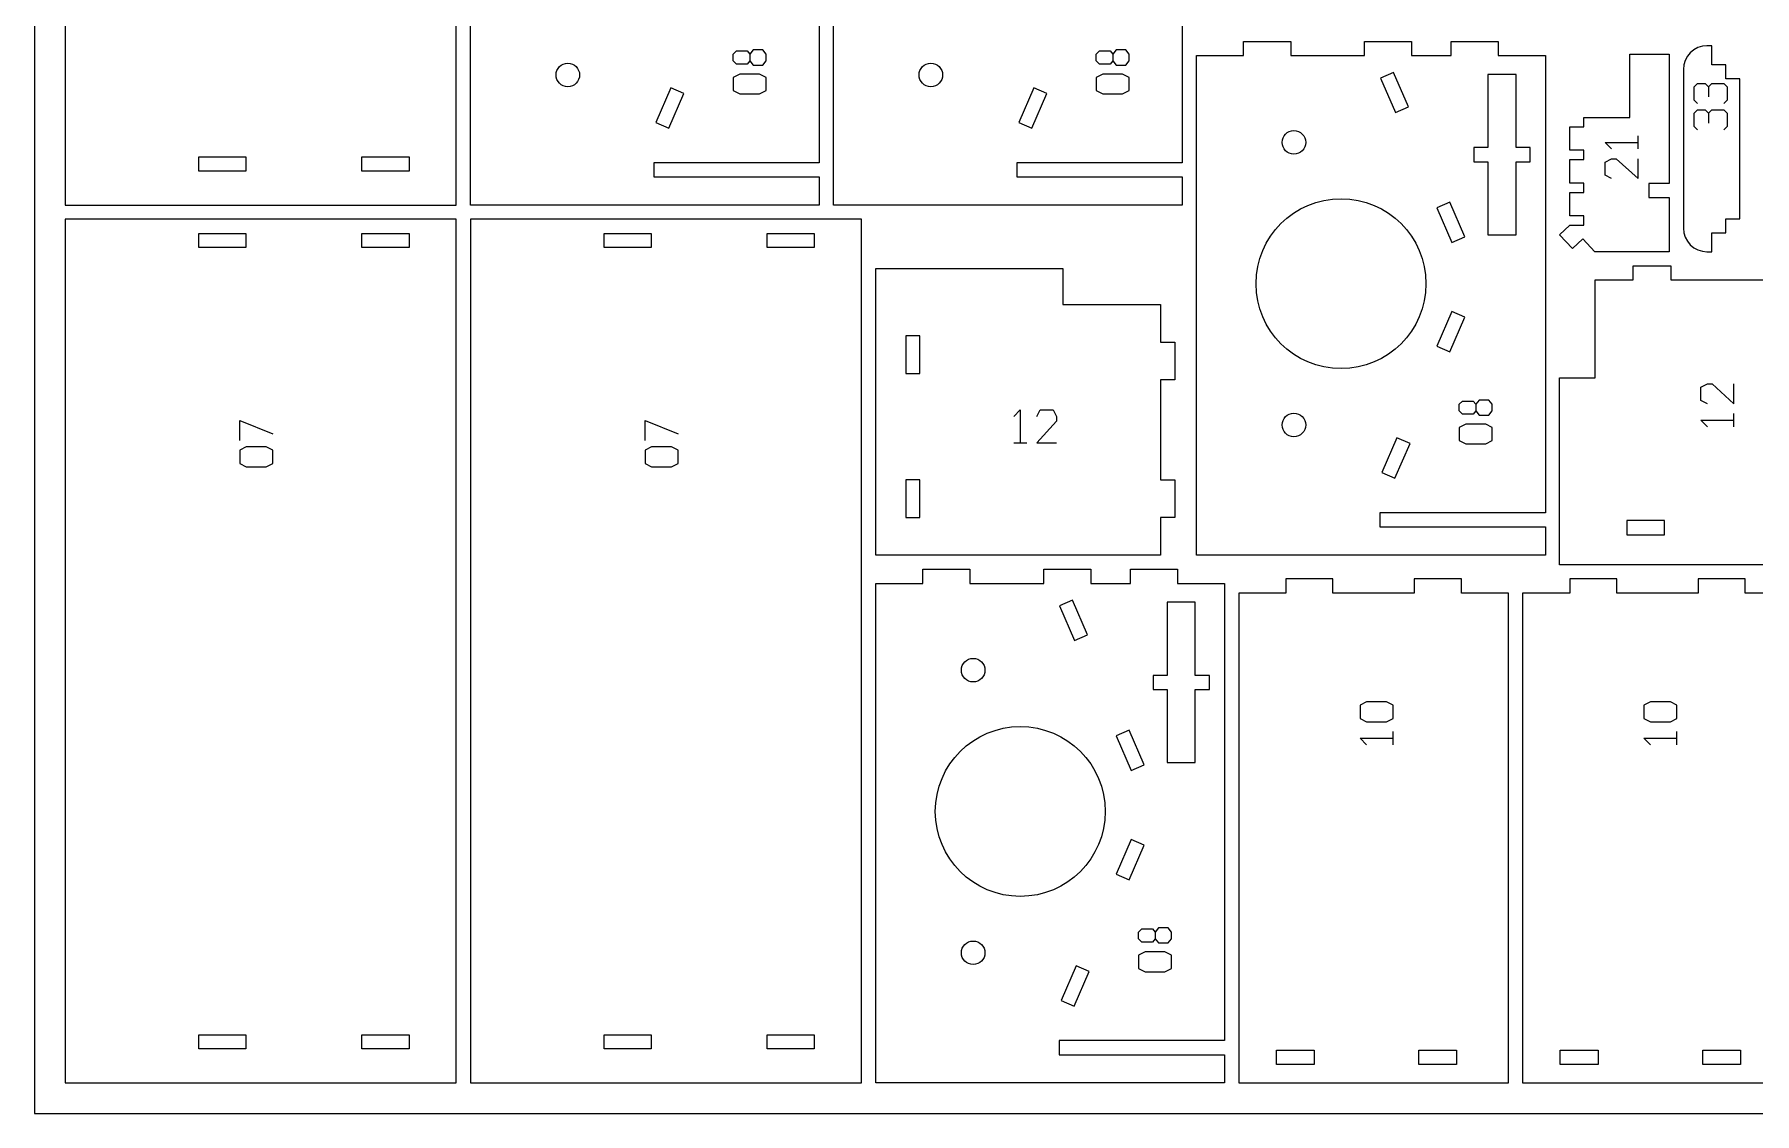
# Model space of a CAD drawing. Header units: millimetres. Extents: x 0 to 600, y 0 to 450.
# Drawn here: x 0 to 365.1, y 0 to 229.1 of the extents above; entities that cross this region are included whole.
import ezdxf

# ---------------------------------------------------------------- set-up
doc = ezdxf.new("R2010")
doc.units = ezdxf.units.MM
for name, color, linetype in [('CUT', 1, 'Continuous'), ('ENGRAVE', 5, 'Continuous'), ('SHEET', 8, 'Continuous')]:
    doc.layers.add(name, color=color, linetype=linetype)

msp = doc.modelspace()

# ---------------------------------------------------------------- linework, layer by layer
at = {"layer": 'CUT'}
for p, q in [((6.5, 376.22), (6.5, 192.86)), ((89.52, 192.86), (89.52, 376.22)), ((92.52, 192.86), (92.52, 298.91)), ((166.57, 298.91), (166.57, 201.86)), ((169.57, 192.86), (169.57, 298.91)), ((243.62, 298.91), (243.62, 201.86)), ((256.62, 227.61), (266.62, 227.61)), ((256.62, 224.61), (256.62, 227.61)), ((266.62, 227.61), (266.62, 224.61)), ((282.28, 227.61), (292.29, 227.61)), ((282.28, 224.61), (282.28, 227.61)), ((292.29, 227.61), (292.29, 224.61)), ((300.66, 227.61), (310.67, 227.61)), ((300.66, 224.61), (300.66, 227.61)), ((310.67, 227.61), (310.67, 224.61)), ((353.99, 226.59), (353.05, 226.3)), ((354.96, 226.68), (353.99, 226.59)), ((355.97, 226.68), (354.96, 226.68)), ((355.97, 222.68), (355.97, 226.68)), ((246.62, 224.61), (256.62, 224.61)), ((246.62, 118.55), (246.62, 224.61)), ((266.62, 224.61), (282.28, 224.61)), ((292.29, 224.61), (300.66, 224.61)), ((310.67, 224.61), (320.67, 224.61)), ((320.67, 224.61), (320.67, 127.56)), ((338.6, 224.93), (346.96, 224.93)), ((338.6, 211.48), (338.6, 224.93)), ((346.96, 224.93), (346.96, 197.45)), ((350.34, 223.59), (350.06, 222.66)), ((350.81, 224.46), (350.34, 223.59)), ((351.43, 225.22), (350.81, 224.46)), ((352.19, 225.84), (351.43, 225.22)), ((353.05, 226.3), (352.19, 225.84)), ((288.41, 221.04), (285.66, 219.85)), ((285.66, 219.85), (288.85, 212.51)), ((291.6, 213.71), (288.41, 221.04)), ((314.46, 220.61), (308.49, 220.61)), ((308.49, 220.61), (308.49, 205.09)), ((314.46, 205.09), (314.46, 220.61)), ((350.06, 222.66), (349.96, 221.68)), ((349.96, 221.68), (349.96, 187.98)), ((358.97, 222.68), (355.97, 222.68)), ((358.97, 219.68), (358.97, 222.68)), ((361.97, 219.68), (358.97, 219.68)), ((361.97, 189.98), (361.97, 219.68)), ((135.09, 217.73), (131.9, 210.4)), ((134.65, 209.2), (137.84, 216.54)), ((137.84, 216.54), (135.09, 217.73)), ((212.14, 217.73), (208.95, 210.4)), ((211.7, 209.2), (214.89, 216.54)), ((214.89, 216.54), (212.14, 217.73)), ((288.85, 212.51), (291.6, 213.71)), ((131.9, 210.4), (134.65, 209.2)), ((208.95, 210.4), (211.7, 209.2)), ((325.85, 209.48), (328.85, 209.48)), ((325.85, 204.52), (325.85, 209.48)), ((328.85, 211.48), (338.6, 211.48)), ((328.85, 209.48), (328.85, 211.48)), ((308.49, 205.09), (305.49, 205.09)), ((305.49, 205.09), (305.49, 202.09)), ((317.46, 205.09), (314.46, 205.09)), ((317.46, 202.09), (317.46, 205.09)), ((328.85, 204.52), (325.85, 204.52)), ((328.85, 202.52), (328.85, 204.52)), ((34.88, 203.1), (44.89, 203.1)), ((34.88, 200.1), (34.88, 203.1)), ((44.89, 203.1), (44.89, 200.1)), ((69.5, 203.1), (79.5, 203.1)), ((69.5, 200.1), (69.5, 203.1)), ((79.5, 203.1), (79.5, 200.1)), ((166.57, 201.86), (131.46, 201.86)), ((131.46, 201.86), (131.46, 198.86)), ((243.62, 201.86), (208.51, 201.86)), ((208.51, 201.86), (208.51, 198.86)), ((305.49, 202.09), (308.49, 202.09)), ((308.49, 202.09), (308.49, 186.57)), ((314.46, 202.09), (317.46, 202.09)), ((314.46, 186.57), (314.46, 202.09)), ((325.85, 202.52), (328.85, 202.52)), ((325.85, 197.56), (325.85, 202.52)), ((44.89, 200.1), (34.88, 200.1)), ((79.5, 200.1), (69.5, 200.1)), ((131.46, 198.86), (166.57, 198.86)), ((166.57, 198.86), (166.57, 192.86)), ((208.51, 198.86), (243.62, 198.86)), ((243.62, 198.86), (243.62, 192.86)), ((328.85, 197.56), (325.85, 197.56)), ((328.85, 195.56), (328.85, 197.56)), ((346.96, 197.45), (342.6, 197.45)), ((342.6, 197.45), (342.6, 194.45)), ((325.85, 195.56), (328.85, 195.56)), ((325.85, 190.6), (325.85, 195.56)), ((342.6, 194.45), (346.96, 194.45)), ((346.96, 194.45), (346.96, 182.98)), ((6.5, 192.86), (89.52, 192.86)), ((89.52, 189.86), (6.5, 189.86)), ((6.5, 189.86), (6.5, 6.5)), ((89.52, 6.5), (89.52, 189.86)), ((166.57, 192.86), (92.52, 192.86)), ((175.54, 189.86), (92.52, 189.86)), ((92.52, 189.86), (92.52, 6.5)), ((243.62, 192.86), (169.57, 192.86)), ((175.54, 6.5), (175.54, 189.86)), ((300.41, 193.46), (297.65, 192.26)), ((297.65, 192.26), (300.84, 184.92)), ((303.6, 186.12), (300.41, 193.46)), ((328.85, 190.6), (325.85, 190.6)), ((328.85, 188.6), (328.85, 190.6)), ((358.97, 186.98), (358.97, 189.98)), ((358.97, 189.98), (361.97, 189.98)), ((34.88, 186.86), (44.89, 186.86)), ((34.88, 183.86), (34.88, 186.86)), ((44.89, 186.86), (44.89, 183.86)), ((69.5, 186.86), (79.5, 186.86)), ((69.5, 183.86), (69.5, 186.86)), ((79.5, 186.86), (79.5, 183.86)), ((120.9, 186.86), (130.91, 186.86)), ((120.9, 183.86), (120.9, 186.86)), ((130.91, 186.86), (130.91, 183.86)), ((155.52, 186.86), (165.52, 186.86)), ((155.52, 183.86), (155.52, 186.86)), ((165.52, 186.86), (165.52, 183.86)), ((308.49, 186.57), (314.46, 186.57)), ((323.67, 186.53), (325.85, 188.6)), ((326.42, 183.63), (323.67, 186.53)), ((325.85, 188.6), (328.85, 188.6)), ((349.96, 187.98), (350.06, 187)), ((350.06, 187), (350.34, 186.06)), ((355.97, 182.98), (355.97, 186.98)), ((355.97, 186.98), (358.97, 186.98)), ((44.89, 183.86), (34.88, 183.86)), ((79.5, 183.86), (69.5, 183.86)), ((130.91, 183.86), (120.9, 183.86)), ((165.52, 183.86), (155.52, 183.86)), ((300.84, 184.92), (303.6, 186.12)), ((328.6, 185.69), (326.42, 183.63)), ((331.16, 182.98), (328.6, 185.69)), ((346.96, 182.98), (331.16, 182.98)), ((350.34, 186.06), (350.81, 185.2)), ((350.81, 185.2), (351.43, 184.44)), ((351.43, 184.44), (352.19, 183.82)), ((352.19, 183.82), (353.05, 183.36)), ((353.05, 183.36), (353.99, 183.07)), ((353.99, 183.07), (354.96, 182.98)), ((354.96, 182.98), (355.97, 182.98)), ((178.54, 118.55), (178.54, 179.4)), ((178.54, 179.4), (218.25, 179.4)), ((218.25, 179.4), (218.25, 171.8)), ((339.27, 179.98), (347.27, 179.98)), ((339.27, 176.98), (339.27, 179.98)), ((347.27, 179.98), (347.27, 176.98)), ((331.27, 176.98), (339.27, 176.98)), ((331.27, 156.21), (331.27, 176.98)), ((347.27, 176.98), (368.51, 176.98)), ((218.25, 171.8), (239.01, 171.8)), ((239.01, 171.8), (239.01, 163.8)), ((300.84, 170.25), (297.65, 162.91)), ((300.41, 161.71), (303.6, 169.05)), ((303.6, 169.05), (300.84, 170.25)), ((184.92, 165.1), (184.92, 157.1)), ((187.92, 165.1), (184.92, 165.1)), ((187.92, 157.1), (187.92, 165.1)), ((239.01, 163.8), (242.01, 163.8)), ((242.01, 163.8), (242.01, 155.8)), ((297.65, 162.91), (300.41, 161.71)), ((184.92, 157.1), (187.92, 157.1)), ((239.01, 155.8), (239.01, 134.56)), ((242.01, 155.8), (239.01, 155.8)), ((323.67, 156.21), (331.27, 156.21)), ((323.67, 116.51), (323.67, 156.21)), ((289.18, 143.43), (285.99, 136.09)), ((291.94, 142.23), (289.18, 143.43)), ((288.75, 134.89), (291.94, 142.23)), ((285.99, 136.09), (288.75, 134.89)), ((184.92, 134.56), (184.92, 126.56)), ((187.92, 134.56), (184.92, 134.56)), ((187.92, 126.56), (187.92, 134.56)), ((239.01, 134.56), (242.01, 134.56)), ((242.01, 134.56), (242.01, 126.56)), ((184.92, 126.56), (187.92, 126.56)), ((239.01, 126.56), (239.01, 118.55)), ((242.01, 126.56), (239.01, 126.56)), ((320.67, 127.56), (285.56, 127.56)), ((285.56, 127.56), (285.56, 124.56)), ((285.56, 124.56), (320.67, 124.56)), ((320.67, 124.56), (320.67, 118.55)), ((345.97, 125.89), (337.97, 125.89)), ((337.97, 125.89), (337.97, 122.89)), ((345.97, 122.89), (345.97, 125.89)), ((337.97, 122.89), (345.97, 122.89)), ((239.01, 118.55), (178.54, 118.55)), ((320.67, 118.55), (246.62, 118.55)), ((188.54, 115.55), (198.55, 115.55)), ((188.54, 112.55), (188.54, 115.55)), ((198.55, 115.55), (198.55, 112.55)), ((214.21, 115.55), (224.21, 115.55)), ((214.21, 112.55), (214.21, 115.55)), ((224.21, 115.55), (224.21, 112.55)), ((232.59, 115.55), (242.59, 115.55)), ((232.59, 112.55), (232.59, 115.55)), ((242.59, 115.55), (242.59, 112.55)), ((275.59, 113.51), (265.59, 113.51)), ((265.59, 113.51), (265.59, 110.5)), ((275.59, 110.5), (275.59, 113.51)), ((302.84, 113.51), (292.84, 113.51)), ((292.84, 113.51), (292.84, 110.5)), ((302.84, 110.5), (302.84, 113.51)), ((384.52, 116.51), (323.67, 116.51)), ((335.84, 113.51), (325.84, 113.51)), ((325.84, 113.51), (325.84, 110.5)), ((335.84, 110.5), (335.84, 113.51)), ((363.09, 113.51), (353.08, 113.51)), ((353.08, 113.51), (353.08, 110.5)), ((363.09, 110.5), (363.09, 113.51)), ((178.54, 112.55), (188.54, 112.55)), ((178.54, 6.5), (178.54, 112.55)), ((198.55, 112.55), (214.21, 112.55)), ((224.21, 112.55), (232.59, 112.55)), ((242.59, 112.55), (252.59, 112.55)), ((252.59, 112.55), (252.59, 15.5)), ((265.59, 110.5), (255.59, 110.5)), ((255.59, 110.5), (255.59, 6.5)), ((292.84, 110.5), (275.59, 110.5)), ((312.84, 110.5), (302.84, 110.5)), ((312.84, 6.5), (312.84, 110.5)), ((325.84, 110.5), (315.84, 110.5)), ((315.84, 110.5), (315.84, 6.5)), ((353.08, 110.5), (335.84, 110.5)), ((373.09, 110.5), (363.09, 110.5)), ((220.33, 108.99), (217.58, 107.79)), ((217.58, 107.79), (220.77, 100.45)), ((223.52, 101.65), (220.33, 108.99)), ((246.38, 108.55), (240.41, 108.55)), ((240.41, 108.55), (240.41, 93.03)), ((246.38, 93.03), (246.38, 108.55)), ((220.77, 100.45), (223.52, 101.65)), ((240.41, 93.03), (237.41, 93.03)), ((237.41, 93.03), (237.41, 90.03)), ((249.38, 93.03), (246.38, 93.03)), ((249.38, 90.03), (249.38, 93.03)), ((237.41, 90.03), (240.41, 90.03)), ((240.41, 90.03), (240.41, 74.51)), ((246.38, 90.03), (249.38, 90.03)), ((246.38, 74.51), (246.38, 90.03)), ((232.33, 81.4), (229.58, 80.2)), ((235.52, 74.06), (232.33, 81.4)), ((229.58, 80.2), (232.77, 72.87)), ((232.77, 72.87), (235.52, 74.06)), ((240.41, 74.51), (246.38, 74.51)), ((232.77, 58.19), (229.58, 50.85)), ((232.33, 49.66), (235.52, 56.99)), ((235.52, 56.99), (232.77, 58.19)), ((229.58, 50.85), (232.33, 49.66)), ((221.11, 31.37), (217.92, 24.04)), ((220.67, 22.84), (223.86, 30.18)), ((223.86, 30.18), (221.11, 31.37)), ((217.92, 24.04), (220.67, 22.84)), ((34.88, 16.74), (44.89, 16.74)), ((34.88, 13.74), (34.88, 16.74)), ((44.89, 16.74), (44.89, 13.74)), ((69.5, 16.74), (79.5, 16.74)), ((69.5, 13.74), (69.5, 16.74)), ((79.5, 16.74), (79.5, 13.74)), ((120.9, 16.74), (130.91, 16.74)), ((120.9, 13.74), (120.9, 16.74)), ((130.91, 16.74), (130.91, 13.74)), ((155.52, 16.74), (165.52, 16.74)), ((155.52, 13.74), (155.52, 16.74)), ((165.52, 16.74), (165.52, 13.74)), ((252.59, 15.5), (217.48, 15.5)), ((217.48, 15.5), (217.48, 12.5)), ((44.89, 13.74), (34.88, 13.74)), ((79.5, 13.74), (69.5, 13.74)), ((130.91, 13.74), (120.9, 13.74)), ((165.52, 13.74), (155.52, 13.74)), ((217.48, 12.5), (252.59, 12.5)), ((252.59, 12.5), (252.59, 6.5)), ((263.59, 13.45), (271.59, 13.45)), ((263.59, 10.45), (263.59, 13.45)), ((271.59, 13.45), (271.59, 10.45)), ((293.84, 13.45), (301.84, 13.45)), ((293.84, 10.45), (293.84, 13.45)), ((301.84, 13.45), (301.84, 10.45)), ((323.84, 13.45), (331.84, 13.45)), ((323.84, 10.45), (323.84, 13.45)), ((331.84, 13.45), (331.84, 10.45)), ((354.08, 13.45), (362.09, 13.45)), ((354.08, 10.45), (354.08, 13.45)), ((362.09, 13.45), (362.09, 10.45)), ((271.59, 10.45), (263.59, 10.45)), ((301.84, 10.45), (293.84, 10.45)), ((331.84, 10.45), (323.84, 10.45)), ((362.09, 10.45), (354.08, 10.45)), ((6.5, 6.5), (89.52, 6.5)), ((92.52, 6.5), (175.54, 6.5)), ((252.59, 6.5), (178.54, 6.5)), ((255.59, 6.5), (312.84, 6.5)), ((315.84, 6.5), (373.09, 6.5))]:
    msp.add_line(p, q, dxfattribs=at)
for centre, radius in [((113.2, 220.5), 2.5), ((190.25, 220.5), 2.5), ((267.3, 206.19), 2.5), ((277.3, 176.19), 18.03), ((267.3, 146.19), 2.5), ((199.23, 94.14), 2.5), ((209.23, 64.14), 18.03), ((199.23, 34.14), 2.5)]:
    msp.add_circle(centre, radius, dxfattribs=at)
at = {"layer": 'ENGRAVE'}
for p, q in [((148.31, 224.89), (149.01, 225.59)), ((148.31, 223.49), (148.31, 224.89)), ((149.01, 222.79), (148.31, 223.49)), ((149.01, 225.59), (151.25, 225.59)), ((151.25, 222.79), (149.01, 222.79)), ((151.25, 225.59), (151.81, 224.89)), ((151.81, 223.49), (151.25, 222.79)), ((152.51, 225.8), (151.81, 224.89)), ((151.81, 224.89), (151.81, 223.49)), ((151.81, 223.49), (152.51, 222.58)), ((154.61, 225.8), (152.51, 225.8)), ((155.31, 224.89), (154.61, 225.8)), ((154.61, 222.58), (155.31, 223.49)), ((155.31, 223.49), (155.31, 224.89)), ((225.35, 224.89), (226.05, 225.59)), ((225.35, 223.49), (225.35, 224.89)), ((226.05, 222.79), (225.35, 223.49)), ((226.05, 225.59), (228.29, 225.59)), ((228.29, 222.79), (226.05, 222.79)), ((228.29, 225.59), (228.85, 224.89)), ((228.85, 223.49), (228.29, 222.79)), ((229.55, 225.8), (228.85, 224.89)), ((228.85, 224.89), (228.85, 223.49)), ((228.85, 223.49), (229.55, 222.58)), ((231.65, 225.8), (229.55, 225.8)), ((232.35, 224.89), (231.65, 225.8)), ((231.65, 222.58), (232.35, 223.49)), ((232.35, 223.49), (232.35, 224.89)), ((149.71, 220.69), (148.31, 219.99)), ((148.31, 219.99), (148.31, 217.19)), ((153.91, 220.69), (149.71, 220.69)), ((152.51, 222.58), (154.61, 222.58)), ((155.31, 219.99), (153.91, 220.69)), ((155.31, 217.19), (155.31, 219.99)), ((226.75, 220.69), (225.35, 219.99)), ((225.35, 219.99), (225.35, 217.19)), ((230.95, 220.69), (226.75, 220.69)), ((229.55, 222.58), (231.65, 222.58)), ((232.35, 219.99), (230.95, 220.69)), ((232.35, 217.19), (232.35, 219.99)), ((148.31, 217.19), (149.71, 216.49)), ((149.71, 216.49), (153.91, 216.49)), ((153.91, 216.49), (155.31, 217.19)), ((225.35, 217.19), (226.75, 216.49)), ((226.75, 216.49), (230.95, 216.49)), ((230.95, 216.49), (232.35, 217.19)), ((352.23, 217.96), (352.93, 218.66)), ((352.23, 215.16), (352.23, 217.96)), ((352.93, 218.66), (354.61, 218.66)), ((354.61, 218.66), (355.31, 217.96)), ((355.31, 217.96), (356.01, 218.66)), ((355.31, 217.96), (355.31, 215.86)), ((356.01, 218.66), (358.53, 218.66)), ((358.53, 218.66), (359.23, 217.96)), ((359.23, 217.96), (359.23, 215.16)), ((352.93, 214.46), (352.23, 215.16)), ((352.23, 212.37), (352.93, 213.07)), ((352.23, 209.57), (352.23, 212.37)), ((352.93, 213.07), (354.61, 213.07)), ((354.61, 213.07), (355.31, 212.37)), ((355.31, 212.37), (356.01, 213.07)), ((355.31, 212.37), (355.31, 210.27)), ((356.01, 213.07), (358.53, 213.07)), ((359.23, 215.16), (358.53, 214.46)), ((358.53, 213.07), (359.23, 212.37)), ((359.23, 212.37), (359.23, 209.57)), ((352.93, 208.87), (352.23, 209.57)), ((359.23, 209.57), (358.53, 208.87)), ((334.73, 204.79), (333.33, 206.19)), ((333.33, 206.19), (340.33, 206.19)), ((340.33, 204.79), (340.33, 207.59)), ((333.33, 201.99), (334.73, 202.69)), ((333.33, 199.19), (333.33, 201.99)), ((334.73, 202.69), (335.71, 202.69)), ((335.71, 202.69), (340.33, 198.49)), ((340.33, 198.49), (340.33, 202.69)), ((334.73, 198.49), (333.33, 199.19)), ((353.67, 154.2), (355.07, 154.9)), ((353.67, 151.4), (353.67, 154.2)), ((355.07, 154.9), (356.05, 154.9)), ((356.05, 154.9), (360.67, 150.7)), ((360.67, 150.7), (360.67, 154.9)), ((302.4, 150.58), (303.1, 151.28)), ((302.4, 149.18), (302.4, 150.58)), ((303.1, 151.28), (305.34, 151.28)), ((305.34, 151.28), (305.9, 150.58)), ((306.6, 151.49), (305.9, 150.58)), ((305.9, 150.58), (305.9, 149.18)), ((308.7, 151.49), (306.6, 151.49)), ((309.4, 150.58), (308.7, 151.49)), ((309.4, 149.18), (309.4, 150.58)), ((355.07, 150.7), (353.67, 151.4)), ((43.57, 142.92), (43.57, 147.12)), ((43.57, 147.12), (50.57, 144.32)), ((129.59, 142.92), (129.59, 147.12)), ((129.59, 147.12), (136.59, 144.32)), ((207.83, 148), (209.23, 149.4)), ((209.23, 149.4), (209.23, 142.4)), ((212.73, 148), (213.43, 149.4)), ((216.93, 147.02), (212.73, 142.4)), ((213.43, 149.4), (216.23, 149.4)), ((216.23, 149.4), (216.93, 148)), ((216.93, 148), (216.93, 147.02)), ((303.1, 148.48), (302.4, 149.18)), ((303.8, 146.38), (302.4, 145.68)), ((305.34, 148.48), (303.1, 148.48)), ((308, 146.38), (303.8, 146.38)), ((305.9, 149.18), (305.34, 148.48)), ((305.9, 149.18), (306.6, 148.27)), ((306.6, 148.27), (308.7, 148.27)), ((309.4, 145.68), (308, 146.38)), ((308.7, 148.27), (309.4, 149.18)), ((355.07, 145.8), (353.67, 147.2)), ((353.67, 147.2), (360.67, 147.2)), ((360.67, 145.8), (360.67, 148.6)), ((207.83, 142.4), (210.63, 142.4)), ((212.73, 142.4), (216.93, 142.4)), ((302.4, 145.68), (302.4, 142.88)), ((302.4, 142.88), (303.8, 142.18)), ((308, 142.18), (309.4, 142.88)), ((309.4, 142.88), (309.4, 145.68)), ((44.97, 141.52), (43.57, 140.82)), ((43.57, 140.82), (43.57, 138.02)), ((49.17, 141.52), (44.97, 141.52)), ((50.57, 140.82), (49.17, 141.52)), ((50.57, 138.02), (50.57, 140.82)), ((130.99, 141.52), (129.59, 140.82)), ((129.59, 140.82), (129.59, 138.02)), ((135.19, 141.52), (130.99, 141.52)), ((136.59, 140.82), (135.19, 141.52)), ((136.59, 138.02), (136.59, 140.82)), ((303.8, 142.18), (308, 142.18)), ((43.57, 138.02), (44.97, 137.32)), ((44.97, 137.32), (49.17, 137.32)), ((49.17, 137.32), (50.57, 138.02)), ((129.59, 138.02), (130.99, 137.32)), ((130.99, 137.32), (135.19, 137.32)), ((135.19, 137.32), (136.59, 138.02)), ((282.74, 87.4), (281.34, 86.7)), ((281.34, 86.7), (281.34, 83.9)), ((286.94, 87.4), (282.74, 87.4)), ((288.34, 86.7), (286.94, 87.4)), ((288.34, 83.9), (288.34, 86.7)), ((342.99, 87.4), (341.59, 86.7)), ((341.59, 86.7), (341.59, 83.9)), ((347.19, 87.4), (342.99, 87.4)), ((348.59, 86.7), (347.19, 87.4)), ((348.59, 83.9), (348.59, 86.7)), ((281.34, 83.9), (282.74, 83.2)), ((282.74, 83.2), (286.94, 83.2)), ((286.94, 83.2), (288.34, 83.9)), ((288.34, 78.3), (288.34, 81.1)), ((341.59, 83.9), (342.99, 83.2)), ((342.99, 83.2), (347.19, 83.2)), ((347.19, 83.2), (348.59, 83.9)), ((348.59, 78.3), (348.59, 81.1)), ((282.74, 78.3), (281.34, 79.7)), ((281.34, 79.7), (288.34, 79.7)), ((342.99, 78.3), (341.59, 79.7)), ((341.59, 79.7), (348.59, 79.7)), ((234.33, 38.53), (235.03, 39.23)), ((234.33, 37.13), (234.33, 38.53)), ((235.03, 36.43), (234.33, 37.13)), ((235.03, 39.23), (237.27, 39.23)), ((237.27, 39.23), (237.83, 38.53)), ((237.83, 37.13), (237.27, 36.43)), ((238.53, 39.44), (237.83, 38.53)), ((237.83, 38.53), (237.83, 37.13)), ((237.83, 37.13), (238.53, 36.22)), ((240.63, 39.44), (238.53, 39.44)), ((241.33, 38.53), (240.63, 39.44)), ((240.63, 36.22), (241.33, 37.13)), ((241.33, 37.13), (241.33, 38.53)), ((235.73, 34.33), (234.33, 33.63)), ((234.33, 33.63), (234.33, 30.83)), ((237.27, 36.43), (235.03, 36.43)), ((239.93, 34.33), (235.73, 34.33)), ((238.53, 36.22), (240.63, 36.22)), ((241.33, 33.63), (239.93, 34.33)), ((241.33, 30.83), (241.33, 33.63)), ((234.33, 30.83), (235.73, 30.13)), ((235.73, 30.13), (239.93, 30.13)), ((239.93, 30.13), (241.33, 30.83))]:
    msp.add_line(p, q, dxfattribs=at)
at = {"layer": 'SHEET'}
for p, q in [((0, 450), (0, 0)), ((0, 0), (600, 0))]:
    msp.add_line(p, q, dxfattribs=at)

doc.saveas('drawing.dxf')
